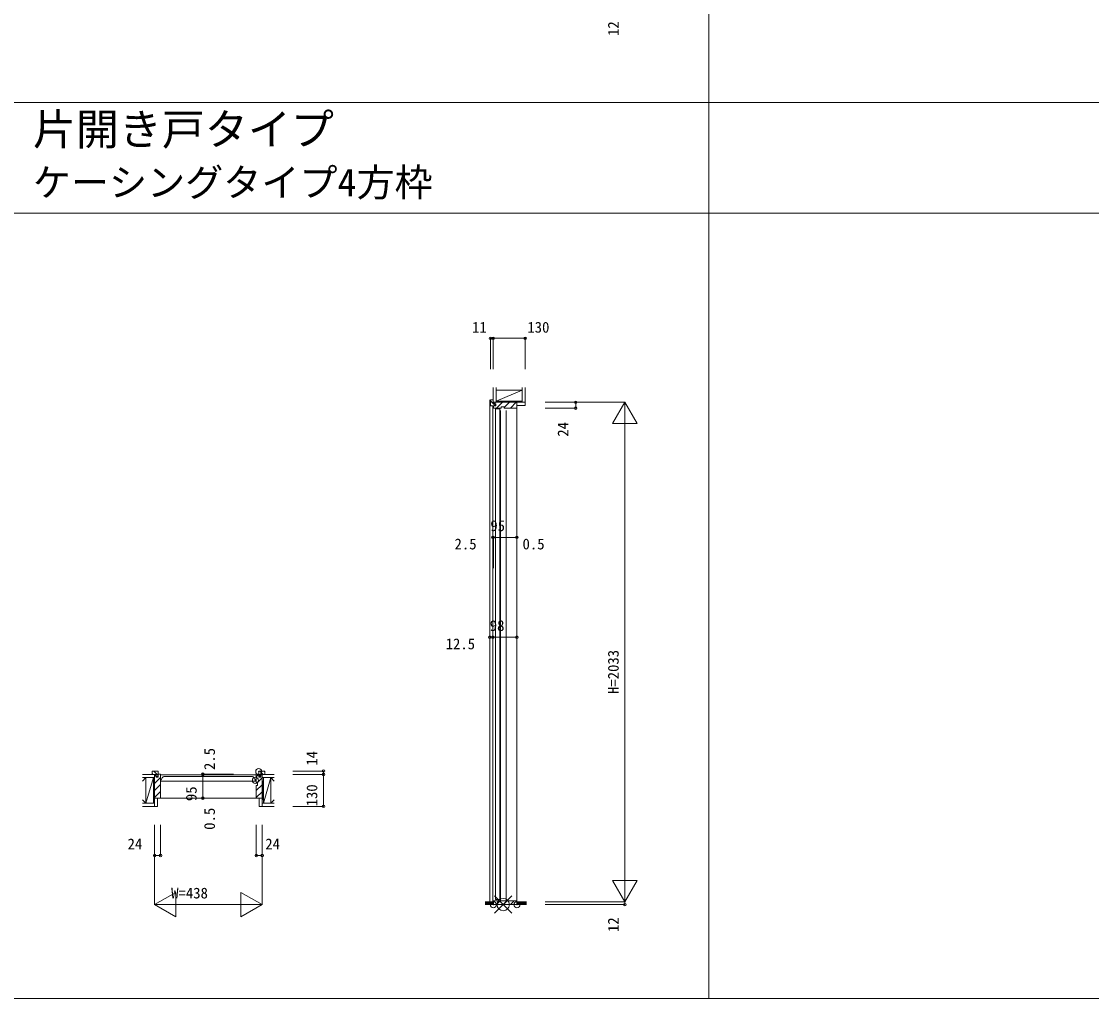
# Model space of a CAD drawing. Units: millimetres, scale not verified. Extents: x -14341 to 14341, y -10000 to 10000.
# Drawn here: x -11437 to -7082, y -10000 to -6022 of the extents above; entities that cross this region are included whole.
import ezdxf
from ezdxf.enums import TextEntityAlignment as Align

# ---------------------------------------------------------------- set-up
doc = ezdxf.new("R2010")
doc.units = ezdxf.units.MM
doc.header["$LTSCALE"] = 50
doc.header["$PDMODE"] = 32
doc.header["$PDSIZE"] = 25
for name, color, linetype, lineweight in [('0-0_0', 7, 'Continuous', 9), ('0-1_USER1', 7, 'Continuous', 9), ('0-2_YKK_ZWAK', 1, 'Continuous', 18), ('0-4_YKK_12', 4, 'Continuous', 18), ('0-5_YKK_13', 4, 'Continuous', 18), ('0-7_YSS_K', 2, 'Continuous', 18), ('0-8_YKK_A1', 7, 'Continuous', 9)]:
    doc.layers.add(name, color=color, linetype=linetype, lineweight=lineweight)
doc.styles.add('ＭＳ ゴシック', font='')
doc.styles.get('ＭＳ ゴシック').set_extended_font_data('MS Gothic')

msp = doc.modelspace()

# ---------------------------------------------------------------- linework, layer by layer
at = {"layer": '0-0_0'}
for p, q in [((-8640.51, -10000), (-8640.51, 9500)), ((-14340.51, -6352), (14159.49, -6352)), ((-14340.51, -6802), (14159.49, -6802)), ((-14340.51, -10000), (14340.51, -10000))]:
    msp.add_line(p, q, dxfattribs=at)
at = {"layer": '0-2_YKK_ZWAK'}
for p, q in [((-9511.55, -9582.14), (-9440.83, -9652.86)), ((-9511.55, -9652.86), (-9440.83, -9582.14))]:
    msp.add_line(p, q, dxfattribs=at)
msp.add_circle((-9476.19, -9617.5), 25, dxfattribs=at)
at = {"layer": '0-4_YKK_12'}
for p, q in [((-10905.21, -9075.5), (-10905.21, -9087.5)), ((-10905.21, -9084.18), (-10901.88, -9087.5)), ((-10905.21, -9087.5), (-10888.71, -9087.5)), ((-10883.21, -9073.5), (-10903.21, -9073.5)), ((-10898.91, -9073.5), (-10881.21, -9091.21)), ((-10895.21, -9088.5), (-10895.21, -9177)), ((-10890.21, -9088.5), (-10895.21, -9088.5)), ((-10895.21, -9096.06), (-10889.21, -9090.06)), ((-10895.21, -9124.35), (-10871.21, -9100.35)), ((-10889.21, -9089.5), (-10890.21, -9088.5)), ((-10889.21, -9098), (-10889.21, -9089.5)), ((-10881.21, -9098), (-10889.21, -9098)), ((-10888.71, -9087.5), (-10888.71, -9096.5)), ((-10888.71, -9096.5), (-10881.21, -9096.5)), ((-10881.21, -9096.5), (-10881.21, -9075.5)), ((-10881.21, -9086), (-10881.21, -9093)), ((-10873.21, -9086), (-10881.21, -9086)), ((-10881.21, -9093), (-10881.21, -9098)), ((-10871.21, -9183.5), (-10871.21, -9088)), ((-10481.21, -9088.5), (-10871.21, -9088.5)), ((-10857.46, -9096.5), (-10496.95, -9096.5)), ((-10481.21, -9096.81), (-10471.21, -9086.81)), ((-10481.21, -9088), (-10481.21, -9120)), ((-10471.21, -9086), (-10479.21, -9086)), ((-10476.21, -9120.09), (-10457.21, -9101.09)), ((-10471.21, -9096.5), (-10471.21, -9075.5)), ((-10471.21, -9093), (-10471.21, -9086)), ((-10471.21, -9086.82), (-10463.71, -9094.32)), ((-10471.21, -9098), (-10471.21, -9093)), ((-10463.71, -9096.5), (-10471.21, -9096.5)), ((-10463.21, -9098), (-10471.21, -9098)), ((-10469.21, -9073.5), (-10449.21, -9073.5)), ((-10467.56, -9073.5), (-10453.56, -9087.5)), ((-10447.21, -9087.5), (-10463.71, -9087.5)), ((-10463.71, -9087.5), (-10463.71, -9096.5)), ((-10462.21, -9088.5), (-10463.21, -9089.5)), ((-10463.21, -9089.5), (-10463.21, -9098)), ((-10457.21, -9088.5), (-10462.21, -9088.5)), ((-10457.21, -9177), (-10457.21, -9088.5)), ((-10450.59, -9073.5), (-10447.21, -9076.88)), ((-10447.21, -9075.5), (-10447.21, -9087.5)), ((-10895.21, -9152.63), (-10871.21, -9128.63)), ((-10869.71, -9111.5), (-10869.71, -9114.5)), ((-10869.71, -9114.5), (-10869.01, -9114.5)), ((-10484.71, -9114.5), (-10869.01, -9114.5)), ((-10484.71, -9111.5), (-10484.71, -9114.5)), ((-10481.21, -9120), (-10476.21, -9120)), ((-10481.21, -9153.38), (-10457.21, -9129.38)), ((-10481.21, -9132), (-10481.21, -9183.5)), ((-10476.21, -9132), (-10481.21, -9132)), ((-10476.21, -9120), (-10476.21, -9121)), ((-10476.21, -9121), (-10476.21, -9131)), ((-10476.21, -9131), (-10476.21, -9132)), ((-10895.21, -9180.92), (-10871.21, -9156.92)), ((-10895.21, -9177), (-10895.21, -9184)), ((-10895.21, -9184), (-10871.71, -9184)), ((-10871.71, -9184), (-10871.21, -9183.5)), ((-10871.21, -9183.5), (-10481.21, -9183.5)), ((-10481.21, -9181.66), (-10457.21, -9157.66)), ((-10481.21, -9183.5), (-10480.71, -9184)), ((-10480.71, -9184), (-10457.21, -9184)), ((-10457.21, -9184), (-10457.21, -9177))]:
    msp.add_line(p, q, dxfattribs=at)
for centre, radius, start, end in [((-10903.21, -9075.5), 2, 90.00001, 179.99999), ((-10883.21, -9075.5), 2, 0.00001, 89.99999), ((-10873.21, -9088), 2, 0.00001, 89.99999), ((-10829.77, -9128.22), 43.7, 136.77834, 154.60847), ((-10857.46, -9102.2), 5.7, 90, 136.77834), ((-10496.95, -9102.2), 5.7, 43.22166, 90), ((-10524.64, -9128.22), 43.7, 25.39153, 43.22166), ((-10479.21, -9088), 2, 90.00001, 179.99999), ((-10469.21, -9075.5), 2, 90.00001, 179.99999), ((-10449.21, -9075.5), 2, 0.00001, 89.99999), ((-10865.01, -9111.5), 4.7, 154.60847, 180), ((-10489.41, -9111.5), 4.7, 0, 25.39153)]:
    msp.add_arc(centre, radius, start, end, dxfattribs=at)
for p in [(-10484.71, -9111.5), (-10471.21, -9075.5), (-10471.21, -9075.81)]:
    msp.add_point(p, dxfattribs=at)
at = {"layer": '0-5_YKK_13'}
for p, q in [((-9531.44, -7562.5), (-9531.44, -9617.5)), ((-9528.44, -7564.5), (-9528.44, -7584.5)), ((-9528.44, -7567.02), (-9517.44, -7578.02)), ((-9517.44, -7562.5), (-9526.44, -7562.5)), ((-9517.44, -7579), (-9517.44, -7562.5)), ((-9516.44, -7572.5), (-9428.44, -7572.5)), ((-9516.44, -7577.5), (-9516.44, -7572.5)), ((-9515.44, -7578.5), (-9516.44, -7577.5)), ((-9514.04, -7578.5), (-9508.04, -7572.5)), ((-9503.76, -7596.5), (-9479.76, -7572.5)), ((-9472.94, -7593.97), (-9451.47, -7572.5)), ((-9447.19, -7596.5), (-9423.19, -7572.5)), ((-9428.44, -7572.5), (-9421.44, -7572.5)), ((-9528.44, -7583.99), (-9525.93, -7586.5)), ((-9526.44, -7586.5), (-9508.44, -7586.5)), ((-9518.94, -9617.5), (-9518.94, -7586.5)), ((-9508.44, -7579), (-9517.44, -7579)), ((-9516.46, -7579), (-9508.96, -7586.5)), ((-9516.44, -7586.5), (-9509.44, -7586.5)), ((-9516.44, -7594.5), (-9516.44, -7586.5)), ((-9506.94, -7578.5), (-9515.44, -7578.5)), ((-9484.94, -7596.5), (-9514.44, -7596.5)), ((-9509.44, -7586.5), (-9506.94, -7586.5)), ((-9508.44, -7586.5), (-9508.44, -7579)), ((-9508.44, -9596.5), (-9508.44, -7599.5)), ((-9508.44, -7599.5), (-9490.44, -7599.5)), ((-9506.94, -7586.5), (-9506.94, -7578.5)), ((-9490.44, -7599.5), (-9490.44, -9596.5)), ((-9487.44, -9602.5), (-9487.44, -7605.4)), ((-9483.94, -7591.5), (-9484.94, -7591.5)), ((-9484.94, -7591.5), (-9484.94, -7596.5)), ((-9473.94, -7591.5), (-9483.94, -7591.5)), ((-9472.94, -7591.5), (-9473.94, -7591.5)), ((-9472.94, -7596.5), (-9472.94, -7591.5)), ((-9421.94, -7596.5), (-9472.94, -7596.5)), ((-9464.44, -9602.5), (-9464.44, -7606.35)), ((-9420.94, -7585), (-9420.94, -9617.5)), ((-9516.44, -9604.5), (-9516.44, -9617.5)), ((-9516.44, -9617.5), (-9509.44, -9617.5)), ((-9423.44, -9602.5), (-9514.44, -9602.5)), ((-9509.44, -9617.5), (-9428.44, -9617.5)), ((-9490.44, -9596.5), (-9508.44, -9596.5)), ((-9503.73, -9617.5), (-9488.73, -9602.5)), ((-9475.44, -9617.5), (-9460.44, -9602.5)), ((-9447.16, -9617.5), (-9432.16, -9602.5)), ((-9428.44, -9617.5), (-9421.44, -9617.5)), ((-9421.44, -9617.5), (-9421.44, -9604.5))]:
    msp.add_line(p, q, dxfattribs=at)
msp.add_lwpolyline([(-9421.44, -7572.5), (-9421.44, -7596), (-9421.94, -7596.5)], dxfattribs=at)
for centre, start, end in [((-9526.44, -7564.5), 90.00001, 179.99999), ((-9526.44, -7584.5), 180.00001, 269.99999), ((-9514.44, -7594.5), 180.00001, 269.99999), ((-9514.44, -9604.5), 90.00001, 179.99999), ((-9423.44, -9604.5), 0.00001, 89.99999)]:
    msp.add_arc(centre, 2, start, end, dxfattribs=at)
at = {"layer": '0-7_YSS_K'}
for p, q in [((-9528.44, -7311.92), (-9528.44, -7436.92)), ((-9517.44, -7311.92), (-9528.44, -7311.92)), ((-9517.44, -7311.92), (-9387.44, -7311.92)), ((-9517.44, -7311.92), (-9517.44, -7436.92)), ((-9387.44, -7311.92), (-9387.44, -7436.92)), ((-8981.44, -7572.5), (-9306.44, -7572.5)), ((-9181.44, -7572.5), (-9181.44, -7596.5)), ((-8981.44, -7572.5), (-9031.44, -7659.1)), ((-8931.44, -7659.1), (-8981.44, -7572.5)), ((-9181.44, -7596.5), (-9306.44, -7596.5)), ((-8931.44, -7659.1), (-9031.44, -7659.1)), ((-9518.94, -8247.23), (-9518.94, -8122.23)), ((-9518.94, -8122.23), (-9516.44, -8122.23)), ((-9516.44, -8247.23), (-9516.44, -8122.23)), ((-9516.44, -8122.23), (-9421.44, -8122.23)), ((-9421.44, -8247.23), (-9421.44, -8122.23)), ((-9421.44, -8122.23), (-9420.94, -8122.23)), ((-9420.94, -8247.23), (-9420.94, -8122.23)), ((-9518.94, -8528.84), (-9420.94, -8528.84)), ((-9518.94, -8653.84), (-9518.94, -8528.84)), ((-9420.94, -8653.84), (-9420.94, -8528.84)), ((-10573.75, -9086), (-10698.75, -9086)), ((-10698.75, -9086), (-10698.75, -9088.5)), ((-10698.75, -9088.5), (-10698.75, -9183.5)), ((-10573.75, -9088.5), (-10698.75, -9088.5)), ((-10332.96, -9073.5), (-10207.96, -9073.5)), ((-10332.96, -9087.5), (-10207.96, -9087.5)), ((-10207.96, -9087.5), (-10207.96, -9073.5)), ((-10207.96, -9087.5), (-10207.96, -9217.5)), ((-10573.75, -9183.5), (-10698.75, -9183.5)), ((-10698.75, -9183.5), (-10698.75, -9184)), ((-10573.75, -9184), (-10698.75, -9184)), ((-10332.96, -9217.5), (-10207.96, -9217.5)), ((-10895.21, -9292.5), (-10895.21, -9617.5)), ((-10871.21, -9292.5), (-10871.21, -9417.5)), ((-10481.21, -9292.5), (-10481.21, -9417.5)), ((-10457.21, -9292.5), (-10457.21, -9617.5)), ((-10895.21, -9417.5), (-10871.21, -9417.5)), ((-10457.21, -9417.5), (-10481.21, -9417.5)), ((-8931.44, -9518.9), (-9031.44, -9518.9)), ((-8981.44, -9605.5), (-9031.44, -9518.9)), ((-8931.44, -9518.9), (-8981.44, -9605.5)), ((-10808.6, -9567.5), (-10808.6, -9667.5)), ((-10543.81, -9567.5), (-10457.21, -9617.5)), ((-10543.81, -9567.5), (-10543.81, -9667.5)), ((-10895.21, -9617.5), (-10457.21, -9617.5)), ((-10543.81, -9667.5), (-10457.21, -9617.5)), ((-8981.44, -9617.5), (-9306.44, -9617.5)), ((-8981.44, -9605.5), (-8981.44, -9617.5))]:
    msp.add_line(p, q, dxfattribs=at)
for points in [[(-8981.44, -7572.5), (-8981.44, -9605.5), (-9306.44, -9605.5)], [(-9531.44, -8653.84), (-9531.44, -8528.84), (-9518.94, -8528.84)], [(-10808.6, -9667.5), (-10895.21, -9617.5), (-10808.6, -9567.5)]]:
    msp.add_lwpolyline(points, dxfattribs=at)
for centre in [(-9528.44, -7311.92), (-9517.44, -7311.92), (-9387.44, -7311.92), (-9181.44, -7572.5), (-9181.44, -7596.5), (-9518.94, -8122.23), (-9516.44, -8122.23), (-9421.44, -8122.23), (-9420.94, -8122.23), (-9531.44, -8528.84), (-9518.94, -8528.84), (-9420.94, -8528.84), (-10698.75, -9086), (-10698.75, -9088.5), (-10207.96, -9073.5), (-10207.96, -9087.5), (-10698.75, -9183.5), (-10698.75, -9184), (-10207.96, -9217.5), (-10895.21, -9417.5), (-10871.21, -9417.5), (-10481.21, -9417.5), (-10457.21, -9417.5), (-8981.44, -9617.5)]:
    msp.add_circle(centre, 5, dxfattribs=at)
at = {"layer": '0-8_YKK_A1'}
for p, q in [((-9517.44, -7572.5), (-9517.44, -7511.92)), ((-9504.94, -7572.5), (-9504.94, -7511.92)), ((-9504.94, -7567.5), (-9399.94, -7522.5)), ((-9399.94, -7522.5), (-9504.94, -7522.5)), ((-9504.94, -7522.5), (-9504.94, -7567.5)), ((-9399.94, -7572.5), (-9399.94, -7511.92)), ((-9399.94, -7567.5), (-9399.94, -7522.5)), ((-9387.44, -7572.5), (-9387.44, -7511.92)), ((-9517.44, -7572.5), (-9504.94, -7572.5)), ((-9504.94, -7572.5), (-9399.94, -7567.5)), ((-9504.94, -7567.5), (-9504.94, -7572.5)), ((-9504.94, -7572.5), (-9399.94, -7572.5)), ((-9420.94, -7572.5), (-9387.44, -7572.5)), ((-9420.94, -7572.5), (-9420.94, -7585)), ((-9399.94, -7572.5), (-9399.94, -7567.5)), ((-9420.94, -7585), (-9387.44, -7585)), ((-10895.21, -9087.5), (-10944.45, -9087.5)), ((-10895.21, -9100), (-10944.45, -9100)), ((-10930.21, -9100), (-10944.45, -9114.24)), ((-10900.21, -9100), (-10930.21, -9100)), ((-10900.21, -9100), (-10900.21, -9205)), ((-10900.21, -9205), (-10900.21, -9100)), ((-10900.21, -9205), (-10895.21, -9100)), ((-10895.21, -9100), (-10900.21, -9100)), ((-10895.21, -9100), (-10895.21, -9087.5)), ((-10895.21, -9205), (-10895.21, -9100)), ((-10457.21, -9100), (-10457.21, -9087.5)), ((-10407.96, -9087.5), (-10457.21, -9087.5)), ((-10457.21, -9100), (-10457.21, -9205)), ((-10457.21, -9205), (-10452.21, -9100)), ((-10452.21, -9100), (-10457.21, -9100)), ((-10407.96, -9100), (-10457.21, -9100)), ((-10452.21, -9205), (-10422.21, -9100)), ((-10452.21, -9100), (-10452.21, -9205)), ((-10452.21, -9205), (-10452.21, -9100)), ((-10422.21, -9100), (-10452.21, -9100)), ((-10422.21, -9205), (-10422.21, -9100)), ((-10422.21, -9100), (-10407.96, -9114.24)), ((-10882.71, -9184), (-10895.21, -9184)), ((-10882.71, -9217.5), (-10882.71, -9184)), ((-10457.21, -9184), (-10469.71, -9184)), ((-10469.71, -9184), (-10469.71, -9217.5)), ((-10457.21, -9217.5), (-10457.21, -9184)), ((-10930.21, -9205), (-10944.45, -9190.76)), ((-10895.21, -9205), (-10944.45, -9205)), ((-10895.21, -9217.5), (-10944.45, -9217.5)), ((-10930.21, -9205), (-10900.21, -9205)), ((-10900.21, -9205), (-10895.21, -9205)), ((-10895.21, -9217.5), (-10895.21, -9205)), ((-10469.71, -9217.5), (-10457.21, -9217.5)), ((-10457.21, -9205), (-10452.21, -9205)), ((-10457.21, -9217.5), (-10457.21, -9205)), ((-10407.96, -9205), (-10457.21, -9205)), ((-10407.96, -9217.5), (-10457.21, -9217.5)), ((-9549.52, -9605.5), (-9516.44, -9605.5)), ((-9549.52, -9607.5), (-9516.44, -9607.5)), ((-9549.52, -9609.5), (-9516.44, -9609.5)), ((-9549.52, -9611.5), (-9516.44, -9611.5)), ((-9549.52, -9613.5), (-9516.44, -9613.5)), ((-9549.52, -9615.5), (-9516.44, -9615.5)), ((-9549.52, -9617.5), (-9516.44, -9617.5)), ((-9518.94, -9608.05), (-9516.44, -9605.55)), ((-9516.44, -9609.86), (-9518.94, -9607.36)), ((-9518.94, -9610.87), (-9516.44, -9608.37)), ((-9516.44, -9612.69), (-9518.94, -9610.19)), ((-9518.94, -9613.7), (-9516.44, -9611.2)), ((-9516.44, -9615.52), (-9518.94, -9613.02)), ((-9518.94, -9616.53), (-9516.44, -9614.03)), ((-9517.28, -9617.5), (-9518.94, -9615.84)), ((-9516.44, -9607.03), (-9517.97, -9605.5)), ((-9517.08, -9617.5), (-9516.44, -9616.86)), ((-9421.44, -9605.5), (-9381.44, -9605.5)), ((-9421.44, -9607.5), (-9381.44, -9607.5)), ((-9420.94, -9609.19), (-9421.44, -9608.69)), ((-9421.44, -9609.54), (-9420.94, -9609.04)), ((-9421.44, -9609.5), (-9381.44, -9609.5)), ((-9421.44, -9611.5), (-9381.44, -9611.5)), ((-9420.94, -9612.02), (-9421.44, -9611.52)), ((-9421.44, -9612.37), (-9420.94, -9611.87)), ((-9421.44, -9613.5), (-9381.44, -9613.5)), ((-9420.94, -9614.85), (-9421.44, -9614.35)), ((-9421.44, -9615.2), (-9420.94, -9614.7)), ((-9421.44, -9615.5), (-9381.44, -9615.5)), ((-9421.12, -9617.5), (-9421.44, -9617.18)), ((-9421.44, -9617.5), (-9381.44, -9617.5))]:
    msp.add_line(p, q, dxfattribs=at)
for points in [[(-9399.94, -7567.5), (-9504.94, -7567.5), (-9399.94, -7567.5)], [(-9399.94, -7572.5), (-9387.44, -7572.5), (-9387.44, -7585)], [(-10930.21, -9100), (-10930.21, -9205), (-10900.21, -9100)], [(-10895.21, -9184), (-10895.21, -9217.5), (-10882.71, -9217.5)], [(-10452.21, -9205), (-10422.21, -9205), (-10407.96, -9190.76)]]:
    msp.add_lwpolyline(points, dxfattribs=at)
for p in [(-9516.44, -9617.5), (-9420.94, -9617.5)]:
    msp.add_point(p, dxfattribs=at)

# ---------------------------------------------------------------- texts
at = {"layer": '0-1_USER1', "style": 'ＭＳ ゴシック'}
for s, height, p in [('片開き戸タイプ', 128.3, (-11390.51, -6563.66)), ('ケーシングタイプ4方枠', 113.6, (-11390.51, -6768.25))]:
    msp.add_text(s, height=height, dxfattribs=at).set_placement(p, align=Align.BOTTOM_LEFT)
at = {"layer": '0-7_YSS_K', "style": 'ＭＳ ゴシック'}
for s, p in [('12', (-8993.44, -6081.14)), ('24', (-9198.03, -7712.53)), ('H=2033', (-8993.44, -8760)), ('2.5', (-10636.5, -9069.48)), ('14', (-10219.96, -9051.93)), ('95', (-10710.75, -9196)), ('130', (-10219.96, -9217.5)), ('0.5', (-10636.5, -9312.85)), ('12', (-8993.44, -9729.14))]:
    msp.add_text(s, height=43.99, rotation=90, dxfattribs=at).set_placement(p, align=Align.BOTTOM_LEFT)
for s, p in [('11', (-9603.49, -7302.16)), ('130', (-9378.36, -7302.16)), ('95', (-9528.94, -8110.23)), ('2.5', (-9674.76, -8184.48)), ('0.5', (-9398, -8184.48)), ('98', (-9531.44, -8516.84)), ('12.5', (-9710.83, -8591.09)), ('24', (-11005.21, -9405.5)), ('24', (-10444.63, -9405.5)), ('W=438', (-10827.75, -9605.5))]:
    msp.add_text(s, height=43.99, dxfattribs=at).set_placement(p, align=Align.BOTTOM_LEFT)

doc.saveas('drawing.dxf')
